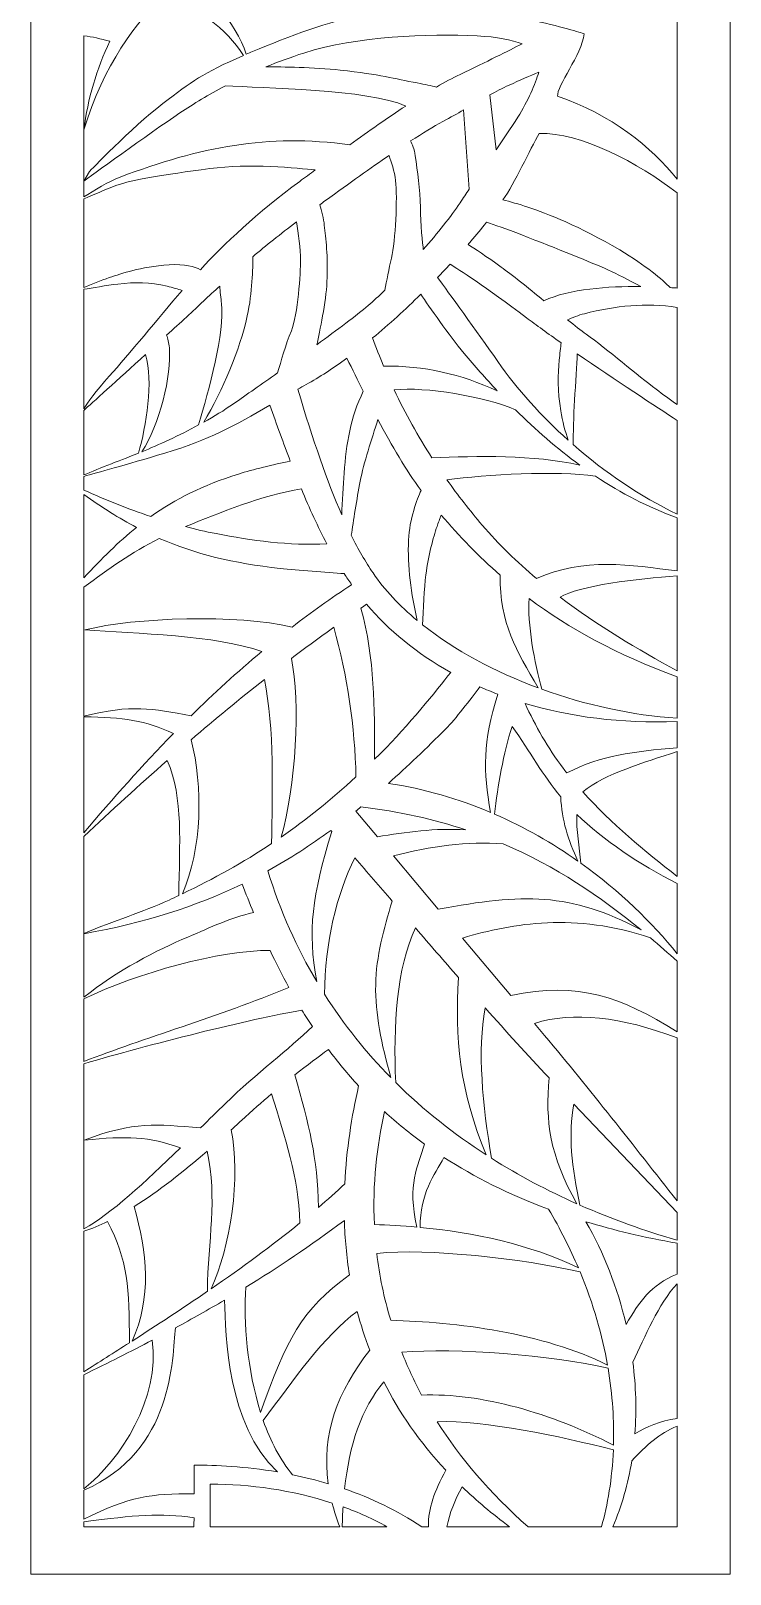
# Model space of a CAD drawing. Header units: centimetres. Extents: x -9.1 to 4.1, y -12.3 to 13.
# Drawn here: x -1.39 to 4.08, y -12.32 to -0.27 of the extents above; entities that cross this region are included whole.
import ezdxf

# ---------------------------------------------------------------- set-up
doc = ezdxf.new("R2010")
doc.units = ezdxf.units.CM
doc.header["$MEASUREMENT"] = 0
doc.layers.add('layer 1', color=7, linetype='Continuous')

msp = doc.modelspace()

# ---------------------------------------------------------------- linework, layer by layer
at = {"layer": 'layer 1', "color": 242, "lineweight": 9}
for points, knots in [([(-1.3855, 13.02312), (-1.3855, 13.02312), (4.07697, 13.02312), (4.07697, 13.02312), (4.07697, 13.02312), (4.07697, 13.02312), (4.07697, -12.3164), (4.07697, -12.3164), (4.07697, -12.3164), (4.07697, -12.3164), (-1.3855, -12.3164), (-1.3855, -12.3164), (-1.3855, -12.3164), (-1.3855, -12.3164), (-1.3855, 13.02312), (-1.3855, 13.02312)], [0, 0, 0, 0, 0.2, 0.2, 0.2, 0.2, 0.4, 0.4, 0.4, 0.4, 0.6, 0.6, 0.6, 0.6, 1, 1, 1, 1]), ([(1.26319, -0.12891), (0.99292, -0.0387), (0.74279, 0.10792), (0.5371, 0.32041), (0.5371, 0.32041), (0.42967, 0.34454), (0.30089, 0.36266), (0.16137, 0.37511), (0.16137, 0.37511), (0.06459, 0.31965), (-0.04439, 0.25272), (-0.15702, 0.16729), (-0.15702, 0.16729), (-0.02449, 0.05361), (0.21444, -0.19643), (0.29753, -0.44805), (0.29753, -0.44805), (0.3289, -0.43464), (0.36243, -0.42061), (0.3985, -0.40568), (0.3985, -0.40568), (0.69659, -0.28233), (0.99242, -0.17618), (1.26319, -0.12891)], [0, 0, 0, 0, 0.14285714, 0.14285714, 0.14285714, 0.14285714, 0.28571429, 0.28571429, 0.28571429, 0.28571429, 0.42857143, 0.42857143, 0.42857143, 0.42857143, 0.57142857, 0.57142857, 0.57142857, 0.57142857, 0.71428571, 0.71428571, 0.71428571, 0.71428571, 1, 1, 1, 1]), ([(3.66283, -0.07203), (3.66283, -0.07203), (3.66283, -1.42346), (3.66283, -1.42346), (3.66283, -1.42346), (3.46583, -1.17271), (3.146, -0.91597), (2.72932, -0.77635), (2.72932, -0.77635), (2.71969, -0.6935), (2.91772, -0.45466), (2.9364, -0.28776), (2.9364, -0.28776), (2.9364, -0.28776), (2.78604, -0.23764), (2.55215, -0.18752), (2.55215, -0.18752), (2.54609, -0.18622), (2.5399, -0.18492), (2.53366, -0.18366), (2.53366, -0.18366), (2.66488, -0.15561), (2.79244, -0.11793), (2.91364, -0.07145), (2.91364, -0.07145), (2.9835, 0.02204), (3.04317, 0.12171), (3.0934, 0.22603), (3.0934, 0.22603), (3.29132, 0.13494), (3.49629, 0.05504), (3.66283, -0.07203)], [0, 0, 0, 0, 0.11111111, 0.11111111, 0.11111111, 0.11111111, 0.22222222, 0.22222222, 0.22222222, 0.22222222, 0.33333333, 0.33333333, 0.33333333, 0.33333333, 0.44444444, 0.44444444, 0.44444444, 0.44444444, 0.55555556, 0.55555556, 0.55555556, 0.55555556, 0.66666667, 0.66666667, 0.66666667, 0.66666667, 0.77777778, 0.77777778, 0.77777778, 0.77777778, 1, 1, 1, 1]), ([(-0.97137, -1.43778), (-0.97137, -1.43778), (-0.97137, -0.30369), (-0.97137, -0.30369), (-0.97137, -0.30369), (-0.90616, -0.31035), (-0.84011, -0.32864), (-0.7673, -0.34542), (-0.7673, -0.34542), (-0.87116, -0.56185), (-0.94275, -0.79537), (-0.97039, -1.03668), (-0.97039, -1.03668), (-0.8154, -0.5308), (-0.57079, -0.19983), (-0.32366, 0.02801), (-0.32366, 0.02801), (-0.09698, -0.08662), (0.14208, -0.24115), (0.27626, -0.45719), (0.27626, -0.45719), (-0.04623, -0.59624), (-0.12876, -0.66144), (-0.35338, -0.83322), (-0.35338, -0.83322), (-0.60401, -1.02489), (-0.92835, -1.36397), (-0.92835, -1.36397), (-0.92835, -1.36397), (-0.92835, -1.36397), (-0.97137, -1.43778), (-0.97137, -1.43778)], [0, 0, 0, 0, 0.11111111, 0.11111111, 0.11111111, 0.11111111, 0.22222222, 0.22222222, 0.22222222, 0.22222222, 0.33333333, 0.33333333, 0.33333333, 0.33333333, 0.44444444, 0.44444444, 0.44444444, 0.44444444, 0.55555556, 0.55555556, 0.55555556, 0.55555556, 0.66666667, 0.66666667, 0.66666667, 0.66666667, 0.77777778, 0.77777778, 0.77777778, 0.77777778, 1, 1, 1, 1]), ([(1.78198, -0.70363), (1.8466, -0.66635), (1.90864, -0.63317), (1.96742, -0.60518), (1.96742, -0.60518), (2.17377, -0.50693), (2.34547, -0.42026), (2.45186, -0.36551), (2.45186, -0.36551), (2.37072, -0.3371), (2.25633, -0.3112), (2.10107, -0.30446), (2.10107, -0.30446), (1.71682, -0.28776), (1.16548, -0.30446), (0.74782, -0.43812), (0.74782, -0.43812), (0.64145, -0.47216), (0.54267, -0.50839), (0.45037, -0.5462), (0.45037, -0.5462), (0.58341, -0.54604), (0.81948, -0.54941), (1.03183, -0.57177), (1.03183, -0.57177), (1.34926, -0.60518), (1.4495, -0.63859), (1.63327, -0.67201), (1.63327, -0.67201), (1.69334, -0.68292), (1.74274, -0.69388), (1.78198, -0.70363)], [0, 0, 0, 0, 0.11111111, 0.11111111, 0.11111111, 0.11111111, 0.22222222, 0.22222222, 0.22222222, 0.22222222, 0.33333333, 0.33333333, 0.33333333, 0.33333333, 0.44444444, 0.44444444, 0.44444444, 0.44444444, 0.55555556, 0.55555556, 0.55555556, 0.55555556, 0.66666667, 0.66666667, 0.66666667, 0.66666667, 0.77777778, 0.77777778, 0.77777778, 0.77777778, 1, 1, 1, 1]), ([(2.24992, -1.19308), (2.30555, -1.11147), (2.36077, -1.02909), (2.41849, -0.93931), (2.41849, -0.93931), (2.50001, -0.8125), (2.55212, -0.68082), (2.58268, -0.5868), (2.58268, -0.5868), (2.51438, -0.61623), (2.43144, -0.65246), (2.35167, -0.68871), (2.35167, -0.68871), (2.29605, -0.71399), (2.2466, -0.73929), (2.19861, -0.76551), (2.19861, -0.76551), (2.19861, -0.76551), (2.24992, -1.19308), (2.24992, -1.19308)], [0, 0, 0, 0, 0.16666667, 0.16666667, 0.16666667, 0.16666667, 0.33333333, 0.33333333, 0.33333333, 0.33333333, 0.5, 0.5, 0.5, 0.5, 0.66666667, 0.66666667, 0.66666667, 0.66666667, 1, 1, 1, 1]), ([(-0.97137, -1.56208), (-0.97137, -1.56208), (-0.97137, -1.43934), (-0.97137, -1.43934), (-0.97137, -1.43934), (-0.94048, -1.4167), (-0.46359, -1.06751), (-0.22118, -0.9059), (-0.22118, -0.9059), (-0.11376, -0.83429), (0.00293, -0.76272), (0.13402, -0.69372), (0.13402, -0.69372), (0.41703, -0.71361), (1.2524, -0.71898), (1.54254, -0.85188), (1.54254, -0.85188), (1.40235, -0.94363), (1.25512, -1.04718), (1.10663, -1.1543), (1.10663, -1.1543), (0.45965, -1.06774), (-0.05488, -1.16935), (-0.68896, -1.40711), (-0.68896, -1.40711), (-0.77526, -1.43947), (-0.89637, -1.51359), (-0.97137, -1.56208)], [0, 0, 0, 0, 0.125, 0.125, 0.125, 0.125, 0.25, 0.25, 0.25, 0.25, 0.375, 0.375, 0.375, 0.375, 0.5, 0.5, 0.5, 0.5, 0.625, 0.625, 0.625, 0.625, 0.75, 0.75, 0.75, 0.75, 1, 1, 1, 1]), ([(1.68018, -1.97366), (1.79184, -1.84596), (1.89522, -1.71588), (1.96742, -1.60759), (1.96742, -1.60759), (1.99172, -1.5711), (2.0154, -1.53602), (2.03846, -1.502), (2.03846, -1.502), (2.03846, -1.502), (1.99466, -0.88261), (1.99466, -0.88261), (1.99466, -0.88261), (1.94635, -0.91057), (1.89388, -0.94035), (1.83376, -0.97273), (1.83376, -0.97273), (1.75846, -1.01327), (1.67516, -1.06382), (1.58102, -1.12514), (1.58102, -1.12514), (1.59525, -1.15062), (1.60972, -1.18787), (1.61669, -1.24016), (1.61669, -1.24016), (1.63286, -1.36141), (1.65711, -1.49882), (1.65711, -1.64432), (1.65711, -1.64432), (1.65711, -1.77009), (1.67526, -1.93208), (1.68018, -1.97366)], [0, 0, 0, 0, 0.11111111, 0.11111111, 0.11111111, 0.11111111, 0.22222222, 0.22222222, 0.22222222, 0.22222222, 0.33333333, 0.33333333, 0.33333333, 0.33333333, 0.44444444, 0.44444444, 0.44444444, 0.44444444, 0.55555556, 0.55555556, 0.55555556, 0.55555556, 0.66666667, 0.66666667, 0.66666667, 0.66666667, 0.77777778, 0.77777778, 0.77777778, 0.77777778, 1, 1, 1, 1]), ([(3.66283, -1.53121), (3.66283, -1.53121), (3.66283, -2.27324), (3.66283, -2.27324), (3.66283, -2.27324), (3.66283, -2.27324), (3.65628, -2.27285), (3.65628, -2.27285), (3.65628, -2.27285), (3.64127, -2.27191), (3.62572, -2.27097), (3.60975, -2.27008), (3.60975, -2.27008), (3.54793, -2.20929), (3.42191, -2.09909), (3.21463, -1.97601), (3.21463, -1.97601), (2.90043, -1.78945), (2.64513, -1.69126), (2.49784, -1.64217), (2.49784, -1.64217), (2.42528, -1.61798), (2.35514, -1.59856), (2.3026, -1.58508), (2.3026, -1.58508), (2.39084, -1.45926), (2.5143, -1.18854), (2.58535, -1.06671), (2.58535, -1.06671), (2.90407, -1.05339), (3.36425, -1.29909), (3.66283, -1.53121)], [0, 0, 0, 0, 0.11111111, 0.11111111, 0.11111111, 0.11111111, 0.22222222, 0.22222222, 0.22222222, 0.22222222, 0.33333333, 0.33333333, 0.33333333, 0.33333333, 0.44444444, 0.44444444, 0.44444444, 0.44444444, 0.55555556, 0.55555556, 0.55555556, 0.55555556, 0.66666667, 0.66666667, 0.66666667, 0.66666667, 0.77777778, 0.77777778, 0.77777778, 0.77777778, 1, 1, 1, 1]), ([(-0.97137, -2.27012), (-0.97137, -2.27012), (-0.97137, -1.57706), (-0.97137, -1.57706), (-0.97137, -1.57706), (-0.90566, -1.54817), (-0.80455, -1.50475), (-0.72237, -1.47394), (-0.72237, -1.47394), (-0.58872, -1.42382), (-0.35483, -1.39041), (0.01273, -1.34027), (0.01273, -1.34027), (0.3138, -1.29923), (0.70454, -1.33659), (0.83604, -1.35148), (0.83604, -1.35148), (0.7953, -1.38132), (0.75469, -1.41108), (0.71441, -1.44053), (0.71441, -1.44053), (0.37858, -1.68594), (0.1227, -1.93132), (-0.06107, -2.1304), (-0.06107, -2.1304), (-0.10643, -2.10634), (-0.18292, -2.08339), (-0.30471, -2.09208), (-0.30471, -2.09208), (-0.5386, -2.10879), (-0.67225, -2.15891), (-0.77249, -2.19232), (-0.77249, -2.19232), (-0.8356, -2.21335), (-0.91856, -2.24761), (-0.97137, -2.27012)], [0, 0, 0, 0, 0.1, 0.1, 0.1, 0.1, 0.2, 0.2, 0.2, 0.2, 0.3, 0.3, 0.3, 0.3, 0.4, 0.4, 0.4, 0.4, 0.5, 0.5, 0.5, 0.5, 0.6, 0.6, 0.6, 0.6, 0.7, 0.7, 0.7, 0.7, 0.8, 0.8, 0.8, 0.8, 1, 1, 1, 1]), ([(0.84781, -2.71618), (1.01011, -2.59812), (1.15575, -2.48843), (1.24902, -2.40951), (1.24902, -2.40951), (1.28939, -2.37535), (1.33383, -2.33482), (1.38047, -2.28988), (1.38047, -2.28988), (1.39291, -2.2209), (1.41184, -2.12094), (1.43079, -2.04039), (1.43079, -2.04039), (1.46312, -1.90297), (1.47929, -1.57157), (1.46312, -1.43416), (1.46312, -1.43416), (1.45441, -1.36017), (1.43168, -1.28852), (1.41254, -1.23816), (1.41254, -1.23816), (1.27055, -1.33566), (1.10683, -1.45268), (0.91489, -1.59088), (0.91489, -1.59088), (0.90006, -1.60155), (0.88551, -1.61206), (0.87114, -1.62249), (0.87114, -1.62249), (0.88559, -1.66932), (0.90168, -1.73033), (0.90696, -1.78315), (0.90696, -1.78315), (0.91726, -1.88617), (0.93787, -2.02012), (0.92757, -2.22617), (0.92757, -2.22617), (0.91982, -2.38088), (0.87146, -2.61104), (0.84781, -2.71618)], [0, 0, 0, 0, 0.09090909, 0.09090909, 0.09090909, 0.09090909, 0.18181818, 0.18181818, 0.18181818, 0.18181818, 0.27272727, 0.27272727, 0.27272727, 0.27272727, 0.36363636, 0.36363636, 0.36363636, 0.36363636, 0.45454545, 0.45454545, 0.45454545, 0.45454545, 0.54545455, 0.54545455, 0.54545455, 0.54545455, 0.63636364, 0.63636364, 0.63636364, 0.63636364, 0.72727273, 0.72727273, 0.72727273, 0.72727273, 0.81818182, 0.81818182, 0.81818182, 0.81818182, 1, 1, 1, 1]), ([(-0.035, -3.32112), (0.04581, -3.27628), (0.12461, -3.22833), (0.1965, -3.17802), (0.1965, -3.17802), (0.29959, -3.10586), (0.41861, -3.02253), (0.54025, -2.93646), (0.54025, -2.93646), (0.56918, -2.84776), (0.60553, -2.71265), (0.64939, -2.60739), (0.64939, -2.60739), (0.7009, -2.48375), (0.72151, -2.15405), (0.72151, -2.05102), (0.72151, -2.05102), (0.72151, -1.97894), (0.70138, -1.83626), (0.68925, -1.75703), (0.68925, -1.75703), (0.56219, -1.85304), (0.45241, -1.94077), (0.34835, -2.02876), (0.34835, -2.02876), (0.34877, -2.11538), (0.34462, -2.30868), (0.30515, -2.49024), (0.30515, -2.49024), (0.24656, -2.75973), (0.11281, -3.07011), (-0.035, -3.32112)], [0, 0, 0, 0, 0.11111111, 0.11111111, 0.11111111, 0.11111111, 0.22222222, 0.22222222, 0.22222222, 0.22222222, 0.33333333, 0.33333333, 0.33333333, 0.33333333, 0.44444444, 0.44444444, 0.44444444, 0.44444444, 0.55555556, 0.55555556, 0.55555556, 0.55555556, 0.66666667, 0.66666667, 0.66666667, 0.66666667, 0.77777778, 0.77777778, 0.77777778, 0.77777778, 1, 1, 1, 1]), ([(2.62142, -2.37243), (2.82484, -2.2792), (3.12224, -2.25931), (3.37935, -2.26208), (3.37935, -2.26208), (3.28738, -2.21335), (3.18562, -2.16051), (3.12627, -2.13313), (3.12627, -2.13313), (2.99861, -2.07421), (2.72368, -1.96619), (2.44874, -1.85819), (2.44874, -1.85819), (2.32494, -1.80954), (2.23503, -1.77882), (2.17354, -1.75973), (2.17354, -1.75973), (2.13374, -1.8107), (2.09281, -1.86047), (2.05095, -1.90831), (2.05095, -1.90831), (2.04392, -1.91633), (2.03685, -1.92436), (2.02973, -1.93244), (2.02973, -1.93244), (2.07781, -1.96384), (2.17445, -2.0281), (2.28815, -2.10931), (2.28815, -2.10931), (2.36996, -2.16775), (2.4958, -2.27019), (2.62142, -2.37243)], [0, 0, 0, 0, 0.11111111, 0.11111111, 0.11111111, 0.11111111, 0.22222222, 0.22222222, 0.22222222, 0.22222222, 0.33333333, 0.33333333, 0.33333333, 0.33333333, 0.44444444, 0.44444444, 0.44444444, 0.44444444, 0.55555556, 0.55555556, 0.55555556, 0.55555556, 0.66666667, 0.66666667, 0.66666667, 0.66666667, 0.77777778, 0.77777778, 0.77777778, 0.77777778, 1, 1, 1, 1]), ([(2.81127, -3.46145), (2.79009, -3.39662), (2.76571, -3.31165), (2.75357, -3.23277), (2.75357, -3.23277), (2.72956, -3.07662), (2.72956, -2.94451), (2.74156, -2.83641), (2.74156, -2.83641), (2.74721, -2.7856), (2.75284, -2.73739), (2.75724, -2.70062), (2.75724, -2.70062), (2.65468, -2.62904), (2.56086, -2.56178), (2.48605, -2.50509), (2.48605, -2.50509), (2.16829, -2.26437), (1.95414, -2.12717), (1.88957, -2.08695), (1.88957, -2.08695), (1.85756, -2.12128), (1.82482, -2.15577), (1.79141, -2.19029), (1.79141, -2.19029), (1.87875, -2.31032), (2.0936, -2.60663), (2.2618, -2.84693), (2.2618, -2.84693), (2.41417, -3.06462), (2.6018, -3.27348), (2.81127, -3.46145)], [0, 0, 0, 0, 0.11111111, 0.11111111, 0.11111111, 0.11111111, 0.22222222, 0.22222222, 0.22222222, 0.22222222, 0.33333333, 0.33333333, 0.33333333, 0.33333333, 0.44444444, 0.44444444, 0.44444444, 0.44444444, 0.55555556, 0.55555556, 0.55555556, 0.55555556, 0.66666667, 0.66666667, 0.66666667, 0.66666667, 0.77777778, 0.77777778, 0.77777778, 0.77777778, 1, 1, 1, 1]), ([(-0.97137, -3.21536), (-0.97137, -3.21536), (-0.97137, -2.28341), (-0.97137, -2.28341), (-0.97137, -2.28341), (-0.90716, -2.27229), (-0.79518, -2.25363), (-0.70567, -2.24244), (-0.70567, -2.24244), (-0.57201, -2.22573), (-0.45507, -2.22573), (-0.32142, -2.25915), (-0.32142, -2.25915), (-0.27602, -2.27048), (-0.23638, -2.28184), (-0.20387, -2.29186), (-0.20387, -2.29186), (-0.20405, -2.29209), (-0.20427, -2.29233), (-0.20447, -2.29256), (-0.20447, -2.29256), (-0.38824, -2.50975), (-0.62213, -2.79376), (-0.77249, -2.96082), (-0.77249, -2.96082), (-0.87799, -3.07805), (-0.94234, -3.17057), (-0.97137, -3.21536)], [0, 0, 0, 0, 0.125, 0.125, 0.125, 0.125, 0.25, 0.25, 0.25, 0.25, 0.375, 0.375, 0.375, 0.375, 0.5, 0.5, 0.5, 0.5, 0.625, 0.625, 0.625, 0.625, 0.75, 0.75, 0.75, 0.75, 1, 1, 1, 1]), ([(-0.51744, -3.55158), (-0.38868, -3.49778), (-0.22964, -3.4263), (-0.07477, -3.34289), (-0.07477, -3.34289), (0.00177, -3.07422), (0.13188, -2.6181), (0.10398, -2.39495), (0.10398, -2.39495), (0.0987, -2.35273), (0.09342, -2.29999), (0.08946, -2.25772), (0.08946, -2.25772), (0.04807, -2.29579), (0.00602, -2.33509), (-0.0374, -2.37609), (-0.0374, -2.37609), (-0.11548, -2.44984), (-0.21721, -2.54385), (-0.32503, -2.64264), (-0.32503, -2.64264), (-0.31552, -2.66784), (-0.30719, -2.69987), (-0.30364, -2.73904), (-0.30364, -2.73904), (-0.2837, -2.95834), (-0.38159, -3.3417), (-0.51744, -3.55158)], [0, 0, 0, 0, 0.125, 0.125, 0.125, 0.125, 0.25, 0.25, 0.25, 0.25, 0.375, 0.375, 0.375, 0.375, 0.5, 0.5, 0.5, 0.5, 0.625, 0.625, 0.625, 0.625, 0.75, 0.75, 0.75, 0.75, 1, 1, 1, 1]), ([(2.25738, -3.07643), (2.16772, -2.98067), (2.08162, -2.88249), (1.99908, -2.78343), (1.99908, -2.78343), (1.88076, -2.64147), (1.72624, -2.41892), (1.66029, -2.32238), (1.66029, -2.32238), (1.5399, -2.44057), (1.41319, -2.55648), (1.28405, -2.66343), (1.28405, -2.66343), (1.31131, -2.73815), (1.33995, -2.81111), (1.36996, -2.88257), (1.36996, -2.88257), (1.68448, -2.87888), (1.97839, -2.94619), (2.25738, -3.07643)], [0, 0, 0, 0, 0.16666667, 0.16666667, 0.16666667, 0.16666667, 0.33333333, 0.33333333, 0.33333333, 0.33333333, 0.5, 0.5, 0.5, 0.5, 0.66666667, 0.66666667, 0.66666667, 0.66666667, 1, 1, 1, 1]), ([(3.66283, -2.42583), (3.66283, -2.42583), (3.66283, -3.18322), (3.66283, -3.18322), (3.66283, -3.18322), (3.60974, -3.14544), (3.55101, -3.10303), (3.49877, -3.06385), (3.49877, -3.06385), (3.3591, -2.95907), (3.11464, -2.74955), (2.95167, -2.63314), (2.95167, -2.63314), (2.91199, -2.60479), (2.86191, -2.56605), (2.80657, -2.52205), (2.80657, -2.52205), (2.84145, -2.50648), (2.89363, -2.48503), (2.93907, -2.47368), (2.93907, -2.47368), (3.17998, -2.41346), (3.4205, -2.38399), (3.66283, -2.42583)], [0, 0, 0, 0, 0.14285714, 0.14285714, 0.14285714, 0.14285714, 0.28571429, 0.28571429, 0.28571429, 0.28571429, 0.42857143, 0.42857143, 0.42857143, 0.42857143, 0.57142857, 0.57142857, 0.57142857, 0.57142857, 0.71428571, 0.71428571, 0.71428571, 0.71428571, 1, 1, 1, 1]), ([(-0.97137, -3.73303), (-0.97137, -3.73303), (-0.97137, -3.22838), (-0.97137, -3.22838), (-0.97137, -3.22838), (-0.91029, -3.1735), (-0.70498, -2.98883), (-0.48931, -2.79258), (-0.48931, -2.79258), (-0.42594, -3.00375), (-0.48511, -3.35276), (-0.54454, -3.56282), (-0.54454, -3.56282), (-0.63878, -3.6017), (-0.71425, -3.63024), (-0.75579, -3.64581), (-0.75579, -3.64581), (-0.83275, -3.67467), (-0.91523, -3.70904), (-0.97137, -3.73303)], [0, 0, 0, 0, 0.16666667, 0.16666667, 0.16666667, 0.16666667, 0.33333333, 0.33333333, 0.33333333, 0.33333333, 0.5, 0.5, 0.5, 0.5, 0.66666667, 0.66666667, 0.66666667, 0.66666667, 1, 1, 1, 1]), ([(1.21152, -3.07894), (1.16958, -2.99596), (1.12673, -2.91005), (1.08235, -2.82126), (1.08235, -2.82126), (0.97602, -2.89941), (0.86935, -2.96942), (0.76453, -3.02765), (0.76453, -3.02765), (0.74244, -3.03992), (0.72099, -3.05193), (0.70004, -3.06373), (0.70004, -3.06373), (0.8194, -3.46488), (0.92926, -3.78471), (1.04297, -4.0437), (1.04297, -4.0437), (1.04672, -3.94488), (1.054, -3.81403), (1.06131, -3.71891), (1.06131, -3.71891), (1.07912, -3.48731), (1.11113, -3.2835), (1.21152, -3.07894)], [0, 0, 0, 0, 0.14285714, 0.14285714, 0.14285714, 0.14285714, 0.28571429, 0.28571429, 0.28571429, 0.28571429, 0.42857143, 0.42857143, 0.42857143, 0.42857143, 0.57142857, 0.57142857, 0.57142857, 0.57142857, 0.71428571, 0.71428571, 0.71428571, 0.71428571, 1, 1, 1, 1]), ([(3.66283, -3.30681), (3.66283, -3.30681), (3.66283, -4.03982), (3.66283, -4.03982), (3.66283, -4.03982), (3.37738, -3.90144), (3.09928, -3.71361), (2.85016, -3.49592), (2.85016, -3.49592), (2.85111, -3.41305), (2.85389, -3.27332), (2.86168, -3.14868), (2.86168, -3.14868), (2.86994, -3.01669), (2.87815, -2.86765), (2.88251, -2.78729), (2.88251, -2.78729), (3.17699, -2.98936), (3.50643, -3.20508), (3.66283, -3.30681)], [0, 0, 0, 0, 0.16666667, 0.16666667, 0.16666667, 0.16666667, 0.33333333, 0.33333333, 0.33333333, 0.33333333, 0.5, 0.5, 0.5, 0.5, 0.66666667, 0.66666667, 0.66666667, 0.66666667, 1, 1, 1, 1]), ([(2.90177, -3.65582), (2.72381, -3.52573), (2.55676, -3.37917), (2.40002, -3.22347), (2.40002, -3.22347), (2.1531, -3.11937), (1.69814, -3.04231), (1.45274, -3.06852), (1.45274, -3.06852), (1.54049, -3.2546), (1.63864, -3.43045), (1.74785, -3.59921), (1.74785, -3.59921), (2.09754, -3.58434), (2.54373, -3.57453), (2.90177, -3.65582)], [0, 0, 0, 0, 0.2, 0.2, 0.2, 0.2, 0.4, 0.4, 0.4, 0.4, 0.6, 0.6, 0.6, 0.6, 1, 1, 1, 1]), ([(-0.97137, -3.85163), (-0.97137, -3.85163), (-0.97137, -3.7441), (-0.97137, -3.7441), (-0.97137, -3.7441), (-0.86843, -3.71578), (-0.65175, -3.65521), (-0.33812, -3.56228), (-0.33812, -3.56228), (0.00714, -3.45998), (0.20562, -3.34788), (0.48199, -3.18853), (0.48199, -3.18853), (0.5356, -3.3415), (0.58804, -3.48678), (0.64094, -3.62462), (0.64094, -3.62462), (0.50989, -3.65278), (0.34651, -3.69059), (0.23571, -3.72566), (0.23571, -3.72566), (-0.04263, -3.81376), (-0.25735, -3.92177), (-0.44783, -4.05711), (-0.44783, -4.05711), (-0.62518, -3.99853), (-0.79807, -3.92929), (-0.97137, -3.85163)], [0, 0, 0, 0, 0.125, 0.125, 0.125, 0.125, 0.25, 0.25, 0.25, 0.25, 0.375, 0.375, 0.375, 0.375, 0.5, 0.5, 0.5, 0.5, 0.625, 0.625, 0.625, 0.625, 0.75, 0.75, 0.75, 0.75, 1, 1, 1, 1]), ([(1.66296, -3.85352), (1.54346, -3.69383), (1.43547, -3.50846), (1.32562, -3.30053), (1.32562, -3.30053), (1.27801, -3.45384), (1.21428, -3.6385), (1.18699, -3.78175), (1.18699, -3.78175), (1.16028, -3.92197), (1.1336, -4.09619), (1.11773, -4.2041), (1.11773, -4.2041), (1.1723, -4.31397), (1.22836, -4.41141), (1.28735, -4.49847), (1.28735, -4.49847), (1.37667, -4.63031), (1.49436, -4.75482), (1.63315, -4.86981), (1.63315, -4.86981), (1.58293, -4.66609), (1.55594, -4.44298), (1.56468, -4.24174), (1.56468, -4.24174), (1.57184, -4.07671), (1.63222, -3.92232), (1.66296, -3.85352)], [0, 0, 0, 0, 0.125, 0.125, 0.125, 0.125, 0.25, 0.25, 0.25, 0.25, 0.375, 0.375, 0.375, 0.375, 0.5, 0.5, 0.5, 0.5, 0.625, 0.625, 0.625, 0.625, 0.75, 0.75, 0.75, 0.75, 1, 1, 1, 1]), ([(3.66283, -4.06726), (3.66283, -4.06726), (3.66283, -4.48289), (3.66283, -4.48289), (3.66283, -4.48289), (3.29975, -4.43552), (2.93392, -4.37469), (2.5649, -4.5414), (2.5649, -4.5414), (2.41161, -4.41276), (2.26831, -4.27437), (2.14095, -4.12492), (2.14095, -4.12492), (2.04256, -4.0095), (1.95062, -3.892), (1.86472, -3.77129), (1.86472, -3.77129), (2.17179, -3.72998), (2.71939, -3.69707), (3.02607, -3.74274), (3.02607, -3.74274), (3.22504, -3.87556), (3.43706, -3.98687), (3.66283, -4.06726)], [0, 0, 0, 0, 0.14285714, 0.14285714, 0.14285714, 0.14285714, 0.28571429, 0.28571429, 0.28571429, 0.28571429, 0.42857143, 0.42857143, 0.42857143, 0.42857143, 0.57142857, 0.57142857, 0.57142857, 0.57142857, 0.71428571, 0.71428571, 0.71428571, 0.71428571, 1, 1, 1, 1]), ([(-0.17788, -4.13672), (-0.09947, -4.15704), (-0.01981, -4.17522), (0.06154, -4.19106), (0.06154, -4.19106), (0.34149, -4.24551), (0.62584, -4.28601), (0.92735, -4.27077), (0.92735, -4.27077), (0.8569, -4.13796), (0.79124, -3.99506), (0.72755, -3.84184), (0.72755, -3.84184), (0.42361, -3.89005), (0.08605, -4.02875), (-0.17788, -4.13672)], [0, 0, 0, 0, 0.2, 0.2, 0.2, 0.2, 0.4, 0.4, 0.4, 0.4, 0.6, 0.6, 0.6, 0.6, 1, 1, 1, 1]), ([(-0.97137, -4.53687), (-0.97137, -4.53687), (-0.97137, -3.88502), (-0.97137, -3.88502), (-0.97137, -3.88502), (-0.83044, -3.98618), (-0.69572, -4.07111), (-0.56053, -4.14244), (-0.56053, -4.14244), (-0.70115, -4.2556), (-0.8321, -4.38593), (-0.97137, -4.53687)], [0, 0, 0, 0, 0.25, 0.25, 0.25, 0.25, 0.5, 0.5, 0.5, 0.5, 1, 1, 1, 1]), ([(2.27978, -4.51451), (2.11284, -4.3686), (1.96238, -4.21239), (1.81951, -4.04576), (1.81951, -4.04576), (1.80827, -4.07532), (1.79672, -4.10688), (1.78723, -4.13529), (1.78723, -4.13529), (1.75821, -4.22238), (1.7195, -4.35786), (1.70014, -4.5127), (1.70014, -4.5127), (1.68759, -4.61316), (1.67914, -4.79099), (1.67474, -4.9035), (1.67474, -4.9035), (1.92507, -5.1017), (2.2383, -5.26972), (2.57616, -5.39504), (2.57616, -5.39504), (2.40713, -5.09972), (2.27855, -4.9016), (2.27978, -4.51451)], [0, 0, 0, 0, 0.14285714, 0.14285714, 0.14285714, 0.14285714, 0.28571429, 0.28571429, 0.28571429, 0.28571429, 0.42857143, 0.42857143, 0.42857143, 0.42857143, 0.57142857, 0.57142857, 0.57142857, 0.57142857, 0.71428571, 0.71428571, 0.71428571, 0.71428571, 1, 1, 1, 1]), ([(-0.97137, -5.61556), (-0.97137, -5.61556), (-0.97137, -4.60976), (-0.97137, -4.60976), (-0.97137, -4.60976), (-0.77808, -4.46581), (-0.60014, -4.33769), (-0.38229, -4.22845), (-0.38229, -4.22845), (-0.10141, -4.3514), (0.19386, -4.42196), (0.56152, -4.46281), (0.56152, -4.46281), (0.70167, -4.47838), (0.92049, -4.4939), (1.06266, -4.50327), (1.06266, -4.50327), (1.08151, -4.53269), (1.10079, -4.56149), (1.12046, -4.58974), (1.12046, -4.58974), (0.95889, -4.69559), (0.80402, -4.8063), (0.65467, -4.92153), (0.65467, -4.92153), (0.23088, -4.81934), (-0.57489, -4.84393), (-0.96347, -4.94328), (-0.96347, -4.94328), (-0.56574, -4.97287), (0.06281, -4.9834), (0.41764, -5.11189), (0.41764, -5.11189), (0.22608, -5.2718), (0.04325, -5.43937), (-0.13367, -5.61376), (-0.13367, -5.61376), (-0.43698, -5.55631), (-0.60144, -5.52393), (-0.97137, -5.61556)], [0, 0, 0, 0, 0.09090909, 0.09090909, 0.09090909, 0.09090909, 0.18181818, 0.18181818, 0.18181818, 0.18181818, 0.27272727, 0.27272727, 0.27272727, 0.27272727, 0.36363636, 0.36363636, 0.36363636, 0.36363636, 0.45454545, 0.45454545, 0.45454545, 0.45454545, 0.54545455, 0.54545455, 0.54545455, 0.54545455, 0.63636364, 0.63636364, 0.63636364, 0.63636364, 0.72727273, 0.72727273, 0.72727273, 0.72727273, 0.81818182, 0.81818182, 0.81818182, 0.81818182, 1, 1, 1, 1]), ([(3.66283, -4.52045), (3.66283, -4.52045), (3.66283, -5.26202), (3.66283, -5.26202), (3.66283, -5.26202), (3.35567, -5.09651), (3.03909, -4.90729), (2.74809, -4.68722), (2.74809, -4.68722), (2.89168, -4.59831), (3.35601, -4.54267), (3.66283, -4.52045)], [0, 0, 0, 0, 0.25, 0.25, 0.25, 0.25, 0.5, 0.5, 0.5, 0.5, 1, 1, 1, 1]), ([(3.66283, -5.30822), (3.66283, -5.30822), (3.66283, -5.633), (3.66283, -5.633), (3.66283, -5.633), (3.31296, -5.60953), (2.94813, -5.52971), (2.60701, -5.40632), (2.60701, -5.40632), (2.54735, -5.20542), (2.49243, -4.88641), (2.50589, -4.69771), (2.50589, -4.69771), (2.81744, -4.93114), (3.18821, -5.1346), (3.66283, -5.30822)], [0, 0, 0, 0, 0.2, 0.2, 0.2, 0.2, 0.4, 0.4, 0.4, 0.4, 0.6, 0.6, 0.6, 0.6, 1, 1, 1, 1]), ([(1.29958, -5.95323), (1.31765, -5.93554), (1.33578, -5.91763), (1.35394, -5.89945), (1.35394, -5.89945), (1.56029, -5.6931), (1.78316, -5.41682), (1.89452, -5.27468), (1.89452, -5.27468), (1.628, -5.12667), (1.40727, -4.94443), (1.23764, -4.74315), (1.23764, -4.74315), (1.22274, -4.75326), (1.20789, -4.76341), (1.19303, -4.7736), (1.19303, -4.7736), (1.30061, -5.17056), (1.30071, -5.54995), (1.29958, -5.95323)], [0, 0, 0, 0, 0.16666667, 0.16666667, 0.16666667, 0.16666667, 0.33333333, 0.33333333, 0.33333333, 0.33333333, 0.5, 0.5, 0.5, 0.5, 0.66666667, 0.66666667, 0.66666667, 0.66666667, 1, 1, 1, 1]), ([(0.56948, -6.56111), (0.76594, -6.42517), (0.95838, -6.27137), (1.15403, -6.09137), (1.15403, -6.09137), (1.14612, -5.69854), (1.08602, -5.30101), (0.98092, -4.92215), (0.98092, -4.92215), (0.8692, -5.00202), (0.75876, -5.08357), (0.64946, -5.16663), (0.64946, -5.16663), (0.72337, -5.50597), (0.6835, -6.17228), (0.56948, -6.56111)], [0, 0, 0, 0, 0.2, 0.2, 0.2, 0.2, 0.4, 0.4, 0.4, 0.4, 0.6, 0.6, 0.6, 0.6, 1, 1, 1, 1]), ([(-0.20149, -7.00383), (0.04381, -6.88661), (0.27251, -6.75984), (0.49493, -6.61174), (0.49493, -6.61174), (0.5001, -6.21535), (0.51908, -5.71222), (0.4386, -5.32982), (0.4386, -5.32982), (0.24448, -5.48267), (0.05394, -5.64005), (-0.13366, -5.80096), (-0.13366, -5.80096), (-0.03945, -6.1638), (-0.04768, -6.65445), (-0.20149, -7.00383)], [0, 0, 0, 0, 0.2, 0.2, 0.2, 0.2, 0.4, 0.4, 0.4, 0.4, 0.6, 0.6, 0.6, 0.6, 1, 1, 1, 1]), ([(2.20504, -6.36768), (2.1491, -6.04163), (2.14198, -5.82233), (2.26297, -5.44526), (2.26297, -5.44526), (2.21502, -5.42705), (2.16816, -5.40782), (2.1224, -5.38764), (2.1224, -5.38764), (2.05149, -5.48257), (1.92866, -5.6431), (1.8568, -5.71496), (1.8568, -5.71496), (1.70377, -5.86799), (1.55527, -6.01), (1.4075, -6.14141), (1.4075, -6.14141), (1.68952, -6.18337), (1.95662, -6.26247), (2.20504, -6.36768)], [0, 0, 0, 0, 0.16666667, 0.16666667, 0.16666667, 0.16666667, 0.33333333, 0.33333333, 0.33333333, 0.33333333, 0.5, 0.5, 0.5, 0.5, 0.66666667, 0.66666667, 0.66666667, 0.66666667, 1, 1, 1, 1]), ([(3.66283, -5.6588), (3.66283, -5.6588), (3.66283, -5.86337), (3.66283, -5.86337), (3.66283, -5.86337), (3.31835, -5.8934), (3.07544, -5.91916), (2.80124, -6.06028), (2.80124, -6.06028), (2.79141, -6.04778), (2.78172, -6.03521), (2.77213, -6.02255), (2.77213, -6.02255), (2.65612, -5.86917), (2.55455, -5.68961), (2.47471, -5.51697), (2.47471, -5.51697), (2.824, -5.62156), (3.22223, -5.67513), (3.66283, -5.6588)], [0, 0, 0, 0, 0.16666667, 0.16666667, 0.16666667, 0.16666667, 0.33333333, 0.33333333, 0.33333333, 0.33333333, 0.5, 0.5, 0.5, 0.5, 0.66666667, 0.66666667, 0.66666667, 0.66666667, 1, 1, 1, 1]), ([(-0.97137, -6.52662), (-0.97137, -6.52662), (-0.97137, -5.62163), (-0.97137, -5.62163), (-0.97137, -5.62163), (-0.66065, -5.62495), (-0.49374, -5.65056), (-0.27192, -5.75259), (-0.27192, -5.75259), (-0.51261, -5.99872), (-0.74337, -6.2575), (-0.97137, -6.52662)], [0, 0, 0, 0, 0.25, 0.25, 0.25, 0.25, 0.5, 0.5, 0.5, 0.5, 1, 1, 1, 1]), ([(2.88784, -6.74815), (2.81144, -6.5852), (2.76125, -6.42831), (2.75354, -6.24652), (2.75354, -6.24652), (2.61121, -6.07442), (2.51711, -5.89832), (2.37333, -5.69634), (2.37333, -5.69634), (2.30743, -5.90693), (2.26023, -6.16094), (2.23692, -6.38141), (2.23692, -6.38141), (2.472, -6.48369), (2.69002, -6.60913), (2.88784, -6.74815)], [0, 0, 0, 0, 0.2, 0.2, 0.2, 0.2, 0.4, 0.4, 0.4, 0.4, 0.6, 0.6, 0.6, 0.6, 1, 1, 1, 1]), ([(3.66283, -5.89324), (3.66283, -5.89324), (3.66283, -6.8674), (3.66283, -6.8674), (3.66283, -6.8674), (3.41131, -6.67129), (3.14779, -6.45501), (2.92601, -6.20835), (2.92601, -6.20835), (3.10729, -6.06139), (3.39249, -5.98301), (3.66283, -5.89324)], [0, 0, 0, 0, 0.25, 0.25, 0.25, 0.25, 0.5, 0.5, 0.5, 0.5, 1, 1, 1, 1]), ([(-0.97137, -7.31256), (-0.97137, -7.31256), (-0.97137, -6.55609), (-0.97137, -6.55609), (-0.97137, -6.55609), (-0.75743, -6.35487), (-0.54054, -6.15645), (-0.31977, -5.96252), (-0.31977, -5.96252), (-0.19148, -6.25913), (-0.22652, -6.60764), (-0.22916, -7.01699), (-0.22916, -7.01699), (-0.25412, -7.0288), (-0.27934, -7.04054), (-0.30467, -7.05217), (-0.30467, -7.05217), (-0.51246, -7.14756), (-0.73273, -7.21346), (-0.97137, -7.31256)], [0, 0, 0, 0, 0.16666667, 0.16666667, 0.16666667, 0.16666667, 0.33333333, 0.33333333, 0.33333333, 0.33333333, 0.5, 0.5, 0.5, 0.5, 0.66666667, 0.66666667, 0.66666667, 0.66666667, 1, 1, 1, 1]), ([(1.3211, -6.55805), (1.54203, -6.5242), (1.77234, -6.48851), (2.01316, -6.50417), (2.01316, -6.50417), (1.765, -6.42206), (1.49353, -6.3608), (1.19198, -6.32572), (1.19198, -6.32572), (1.17884, -6.33649), (1.1657, -6.34715), (1.15254, -6.35776), (1.15254, -6.35776), (1.15254, -6.35776), (1.3211, -6.55805), (1.3211, -6.55805)], [0, 0, 0, 0, 0.2, 0.2, 0.2, 0.2, 0.4, 0.4, 0.4, 0.4, 0.6, 0.6, 0.6, 0.6, 1, 1, 1, 1]), ([(3.66283, -6.92308), (3.66283, -6.92308), (3.66283, -7.47221), (3.66283, -7.47221), (3.66283, -7.47221), (3.46864, -7.2287), (3.21428, -6.98116), (2.91148, -6.76495), (2.91148, -6.76495), (2.89954, -6.6408), (2.87449, -6.50812), (2.87929, -6.3835), (2.87929, -6.3835), (3.08306, -6.58351), (3.37001, -6.77471), (3.66283, -6.92308)], [0, 0, 0, 0, 0.2, 0.2, 0.2, 0.2, 0.4, 0.4, 0.4, 0.4, 0.6, 0.6, 0.6, 0.6, 1, 1, 1, 1]), ([(0.96429, -6.51635), (0.81241, -7.02152), (0.77432, -7.2863), (0.84758, -7.6889), (0.84758, -7.6889), (0.69347, -7.42923), (0.56384, -7.14202), (0.46512, -6.82464), (0.46512, -6.82464), (0.63544, -6.73053), (0.79801, -6.62517), (0.95716, -6.50827), (0.95716, -6.50827), (0.95953, -6.51097), (0.96191, -6.51364), (0.96429, -6.51635)], [0, 0, 0, 0, 0.2, 0.2, 0.2, 0.2, 0.4, 0.4, 0.4, 0.4, 0.6, 0.6, 0.6, 0.6, 1, 1, 1, 1]), ([(2.30312, -6.61354), (2.02204, -6.59418), (1.73924, -6.63168), (1.44751, -6.70828), (1.44751, -6.70828), (1.44751, -6.70828), (1.79746, -7.1241), (1.79746, -7.1241), (1.79746, -7.1241), (2.45828, -7.00173), (2.82323, -6.98904), (3.38116, -7.28634), (3.38116, -7.28634), (3.06153, -7.02338), (2.71516, -6.78875), (2.30312, -6.61354)], [0, 0, 0, 0, 0.2, 0.2, 0.2, 0.2, 0.4, 0.4, 0.4, 0.4, 0.6, 0.6, 0.6, 0.6, 1, 1, 1, 1]), ([(0.90864, -7.78835), (0.9123, -7.38713), (1.00142, -7.00941), (1.14535, -6.72316), (1.14535, -6.72316), (1.24293, -6.83519), (1.34009, -6.94763), (1.43721, -7.06008), (1.43721, -7.06008), (1.37044, -7.27888), (1.31214, -7.49162), (1.30804, -7.71466), (1.30804, -7.71466), (1.30391, -7.93976), (1.35239, -8.17541), (1.4259, -8.43853), (1.4259, -8.43853), (1.23561, -8.24501), (1.06139, -8.02899), (0.90864, -7.78835)], [0, 0, 0, 0, 0.16666667, 0.16666667, 0.16666667, 0.16666667, 0.33333333, 0.33333333, 0.33333333, 0.33333333, 0.5, 0.5, 0.5, 0.5, 0.66666667, 0.66666667, 0.66666667, 0.66666667, 1, 1, 1, 1]), ([(-0.97137, -7.81173), (-0.97137, -7.81173), (-0.97137, -7.3159), (-0.97137, -7.3159), (-0.97137, -7.3159), (-0.49485, -7.23046), (-0.09514, -7.10225), (0.26511, -6.92815), (0.26511, -6.92815), (0.29355, -7.00091), (0.32321, -7.07533), (0.35446, -7.15088), (0.35446, -7.15088), (0.16979, -7.19132), (0.02738, -7.26281), (-0.16036, -7.34164), (-0.16036, -7.34164), (-0.39492, -7.44015), (-0.71761, -7.60572), (-0.97137, -7.81173)], [0, 0, 0, 0, 0.16666667, 0.16666667, 0.16666667, 0.16666667, 0.33333333, 0.33333333, 0.33333333, 0.33333333, 0.5, 0.5, 0.5, 0.5, 0.66666667, 0.66666667, 0.66666667, 0.66666667, 1, 1, 1, 1]), ([(3.66283, -7.52992), (3.66283, -7.52992), (3.66283, -8.08115), (3.66283, -8.08115), (3.66283, -8.08115), (3.22312, -7.80835), (2.89459, -7.68598), (2.36404, -7.79736), (2.36404, -7.79736), (2.36404, -7.79736), (1.98662, -7.34888), (1.98662, -7.34888), (1.98662, -7.34888), (2.39008, -7.23219), (2.86118, -7.14835), (3.4549, -7.34787), (3.4549, -7.34787), (3.52524, -7.40738), (3.5944, -7.46817), (3.66283, -7.52992)], [0, 0, 0, 0, 0.16666667, 0.16666667, 0.16666667, 0.16666667, 0.33333333, 0.33333333, 0.33333333, 0.33333333, 0.5, 0.5, 0.5, 0.5, 0.66666667, 0.66666667, 0.66666667, 0.66666667, 1, 1, 1, 1]), ([(1.46436, -8.4771), (1.44497, -8.03674), (1.47095, -7.58116), (1.61877, -7.2703), (1.61877, -7.2703), (1.73075, -7.39993), (1.84288, -7.52947), (1.95567, -7.65835), (1.95567, -7.65835), (1.92382, -8.12252), (1.96442, -8.5433), (2.17153, -9.04269), (2.17153, -9.04269), (1.92091, -8.88067), (1.68257, -8.69318), (1.46436, -8.4771)], [0, 0, 0, 0, 0.2, 0.2, 0.2, 0.2, 0.4, 0.4, 0.4, 0.4, 0.6, 0.6, 0.6, 0.6, 1, 1, 1, 1]), ([(-0.97137, -8.31289), (-0.97137, -8.31289), (-0.97137, -7.82471), (-0.97137, -7.82471), (-0.97137, -7.82471), (-0.55613, -7.6199), (0.09511, -7.44483), (0.48368, -7.44578), (0.48368, -7.44578), (0.52853, -7.54172), (0.57702, -7.63859), (0.63001, -7.73555), (0.63001, -7.73555), (0.08064, -7.96082), (-0.50929, -8.13382), (-0.97137, -8.31289)], [0, 0, 0, 0, 0.2, 0.2, 0.2, 0.2, 0.4, 0.4, 0.4, 0.4, 0.6, 0.6, 0.6, 0.6, 1, 1, 1, 1]), ([(-0.97137, -9.61912), (-0.97137, -9.61912), (-0.97137, -8.33075), (-0.97137, -8.33075), (-0.97137, -8.33075), (-0.46232, -8.18161), (0.31978, -7.9821), (0.73238, -7.91311), (0.73238, -7.91311), (0.75834, -7.95576), (0.78536, -7.9983), (0.81342, -8.04072), (0.81342, -8.04072), (0.63093, -8.21969), (0.37798, -8.40341), (0.135, -8.64039), (0.135, -8.64039), (0.07013, -8.70367), (0.00527, -8.76767), (-0.05919, -8.83124), (-0.05919, -8.83124), (-0.40924, -8.80398), (-0.57388, -8.77943), (-0.96838, -8.92694), (-0.96838, -8.92694), (-0.63563, -8.89343), (-0.46403, -8.90059), (-0.21684, -8.98621), (-0.21684, -8.98621), (-0.49496, -9.25797), (-0.75836, -9.50237), (-0.97137, -9.61912)], [0, 0, 0, 0, 0.11111111, 0.11111111, 0.11111111, 0.11111111, 0.22222222, 0.22222222, 0.22222222, 0.22222222, 0.33333333, 0.33333333, 0.33333333, 0.33333333, 0.44444444, 0.44444444, 0.44444444, 0.44444444, 0.55555556, 0.55555556, 0.55555556, 0.55555556, 0.66666667, 0.66666667, 0.66666667, 0.66666667, 0.77777778, 0.77777778, 0.77777778, 0.77777778, 1, 1, 1, 1]), ([(2.66235, -8.44079), (2.49343, -8.26149), (2.32785, -8.07914), (2.16422, -7.89497), (2.16422, -7.89497), (2.10043, -8.22529), (2.14362, -8.65713), (2.21262, -9.06906), (2.21262, -9.06906), (2.42818, -9.20534), (2.65236, -9.32308), (2.88021, -9.42445), (2.88021, -9.42445), (2.66404, -9.04236), (2.63421, -8.78197), (2.66235, -8.44079)], [0, 0, 0, 0, 0.2, 0.2, 0.2, 0.2, 0.4, 0.4, 0.4, 0.4, 0.6, 0.6, 0.6, 0.6, 1, 1, 1, 1]), ([(3.66283, -8.12947), (3.66283, -8.12947), (3.66283, -9.40192), (3.66283, -9.40192), (3.66283, -9.40192), (3.3217, -8.96841), (2.98305, -8.53291), (2.62793, -8.11092), (2.62793, -8.11092), (2.62793, -8.11092), (2.54742, -8.01527), (2.54742, -8.01527), (2.54742, -8.01527), (2.85051, -7.92019), (3.22942, -7.96332), (3.66283, -8.12947)], [0, 0, 0, 0, 0.2, 0.2, 0.2, 0.2, 0.4, 0.4, 0.4, 0.4, 0.6, 0.6, 0.6, 0.6, 1, 1, 1, 1]), ([(1.17509, -8.50322), (1.08923, -8.41044), (1.01079, -8.31547), (0.93879, -8.21911), (0.93879, -8.21911), (0.86214, -8.27448), (0.77385, -8.34061), (0.6765, -8.41788), (0.6765, -8.41788), (0.78818, -8.81021), (0.8526, -9.06019), (0.86141, -9.45287), (0.86141, -9.45287), (0.93213, -9.39226), (1.00064, -9.33102), (1.06635, -9.26923), (1.06635, -9.26923), (1.07946, -9.00121), (1.12021, -8.74301), (1.17509, -8.50322)], [0, 0, 0, 0, 0.16666667, 0.16666667, 0.16666667, 0.16666667, 0.33333333, 0.33333333, 0.33333333, 0.33333333, 0.5, 0.5, 0.5, 0.5, 0.66666667, 0.66666667, 0.66666667, 0.66666667, 1, 1, 1, 1]), ([(0.0223, -10.08813), (0.26318, -9.92242), (0.49849, -9.75086), (0.71641, -9.57381), (0.71641, -9.57381), (0.70247, -9.20455), (0.60357, -8.91846), (0.49468, -8.56684), (0.49468, -8.56684), (0.41995, -8.63), (0.34157, -8.69871), (0.26047, -8.77296), (0.26047, -8.77296), (0.23352, -8.79764), (0.20631, -8.82244), (0.17879, -8.84733), (0.17879, -8.84733), (0.25746, -9.20884), (0.17307, -9.76933), (0.0223, -10.08813)], [0, 0, 0, 0, 0.16666667, 0.16666667, 0.16666667, 0.16666667, 0.33333333, 0.33333333, 0.33333333, 0.33333333, 0.5, 0.5, 0.5, 0.5, 0.66666667, 0.66666667, 0.66666667, 0.66666667, 1, 1, 1, 1]), ([(3.66283, -9.49308), (3.66283, -9.49308), (3.66283, -9.70907), (3.66283, -9.70907), (3.66283, -9.70907), (3.41001, -9.63568), (3.15479, -9.54519), (2.90379, -9.43488), (2.90379, -9.43488), (2.83925, -9.14242), (2.81035, -8.88025), (2.85699, -8.64585), (2.85699, -8.64585), (2.85699, -8.64585), (3.66283, -9.49308), (3.66283, -9.49308)], [0, 0, 0, 0, 0.2, 0.2, 0.2, 0.2, 0.4, 0.4, 0.4, 0.4, 0.6, 0.6, 0.6, 0.6, 1, 1, 1, 1]), ([(1.29788, -9.58644), (1.40359, -9.58956), (1.51542, -9.59595), (1.63077, -9.60647), (1.63077, -9.60647), (1.55071, -9.26885), (1.64027, -9.13593), (1.68841, -8.95752), (1.68841, -8.95752), (1.57634, -8.87657), (1.47312, -8.79202), (1.37774, -8.70477), (1.37774, -8.70477), (1.316, -8.97303), (1.28303, -9.27156), (1.29788, -9.58644)], [0, 0, 0, 0, 0.2, 0.2, 0.2, 0.2, 0.4, 0.4, 0.4, 0.4, 0.6, 0.6, 0.6, 0.6, 1, 1, 1, 1]), ([(-0.59539, -10.49659), (-0.39986, -10.37102), (-0.20146, -10.24139), (-0.0064, -10.10784), (-0.0064, -10.10784), (-0.00177, -9.70901), (0.07444, -9.38893), (-0.00908, -9.0138), (-0.00908, -9.0138), (-0.19342, -9.17312), (-0.38586, -9.32587), (-0.57754, -9.44576), (-0.57754, -9.44576), (-0.47836, -9.80517), (-0.43849, -10.15757), (-0.59539, -10.49659)], [0, 0, 0, 0, 0.2, 0.2, 0.2, 0.2, 0.4, 0.4, 0.4, 0.4, 0.6, 0.6, 0.6, 0.6, 1, 1, 1, 1]), ([(2.65824, -9.46628), (2.34595, -9.35068), (2.07616, -9.21405), (1.84174, -9.0624), (1.84174, -9.0624), (1.76473, -9.20059), (1.65575, -9.34183), (1.65467, -9.6087), (1.65467, -9.6087), (2.06488, -9.64799), (2.5166, -9.74017), (2.89188, -9.92525), (2.89188, -9.92525), (2.82756, -9.7746), (2.75028, -9.62123), (2.65824, -9.46628)], [0, 0, 0, 0, 0.2, 0.2, 0.2, 0.2, 0.4, 0.4, 0.4, 0.4, 0.6, 0.6, 0.6, 0.6, 1, 1, 1, 1]), ([(-0.97137, -10.73614), (-0.97137, -10.73614), (-0.97137, -9.63877), (-0.97137, -9.63877), (-0.97137, -9.63877), (-0.91006, -9.6184), (-0.84799, -9.59253), (-0.78551, -9.56207), (-0.78551, -9.56207), (-0.62842, -9.87018), (-0.6164, -10.07828), (-0.61595, -10.50978), (-0.61595, -10.50978), (-0.73607, -10.58681), (-0.85504, -10.66228), (-0.97137, -10.73614)], [0, 0, 0, 0, 0.2, 0.2, 0.2, 0.2, 0.4, 0.4, 0.4, 0.4, 0.6, 0.6, 0.6, 0.6, 1, 1, 1, 1]), ([(0.40896, -11.05359), (0.6061, -10.49224), (0.72964, -10.24898), (1.1034, -9.98017), (1.1034, -9.98017), (1.08027, -9.83722), (1.06749, -9.69486), (1.06338, -9.55429), (1.06338, -9.55429), (0.79667, -9.75217), (0.54632, -9.92119), (0.29334, -10.07675), (0.29334, -10.07675), (0.27585, -10.3461), (0.30439, -10.72183), (0.40896, -11.05359)], [0, 0, 0, 0, 0.2, 0.2, 0.2, 0.2, 0.4, 0.4, 0.4, 0.4, 0.6, 0.6, 0.6, 0.6, 1, 1, 1, 1]), ([(3.66283, -9.73233), (3.66283, -9.73233), (3.66283, -9.97371), (3.66283, -9.97371), (3.66283, -9.97371), (3.45268, -10.05884), (3.36909, -10.18917), (3.26392, -10.36721), (3.26392, -10.36721), (3.19746, -10.07999), (3.08992, -9.80521), (2.94976, -9.56413), (2.94976, -9.56413), (3.16816, -9.63029), (3.40519, -9.68689), (3.66283, -9.73233)], [0, 0, 0, 0, 0.2, 0.2, 0.2, 0.2, 0.4, 0.4, 0.4, 0.4, 0.6, 0.6, 0.6, 0.6, 1, 1, 1, 1]), ([(2.90484, -9.95601), (2.45204, -9.85132), (1.71507, -9.77013), (1.31656, -9.81137), (1.31656, -9.81137), (1.337, -9.98271), (1.37222, -10.15773), (1.42522, -10.33435), (1.42522, -10.33435), (1.93176, -10.34681), (2.61534, -10.43122), (3.11926, -10.68436), (3.11926, -10.68436), (3.07863, -10.45297), (3.00991, -10.20843), (2.90484, -9.95601)], [0, 0, 0, 0, 0.2, 0.2, 0.2, 0.2, 0.4, 0.4, 0.4, 0.4, 0.6, 0.6, 0.6, 0.6, 1, 1, 1, 1]), ([(3.66283, -10.04895), (3.66283, -10.04895), (3.66283, -11.1017), (3.66283, -11.1017), (3.66283, -11.1017), (3.53025, -11.11866), (3.42275, -11.1682), (3.33333, -11.22069), (3.33333, -11.22069), (3.34706, -11.03546), (3.34078, -10.84693), (3.31674, -10.66056), (3.31674, -10.66056), (3.41232, -10.4625), (3.51588, -10.20753), (3.66283, -10.04895)], [0, 0, 0, 0, 0.2, 0.2, 0.2, 0.2, 0.4, 0.4, 0.4, 0.4, 0.6, 0.6, 0.6, 0.6, 1, 1, 1, 1]), ([(-0.97137, -11.88723), (-0.97137, -11.88723), (-0.97137, -11.66119), (-0.97137, -11.66119), (-0.97137, -11.66119), (-0.26696, -11.35547), (-0.28205, -10.63018), (-0.25593, -10.39298), (-0.25593, -10.39298), (-0.12552, -10.32239), (0.0011, -10.25112), (0.12609, -10.17744), (0.12609, -10.17744), (0.14071, -10.4571), (0.14367, -11.14652), (0.54136, -11.51865), (0.54136, -11.51865), (0.28805, -11.47578), (0.06025, -11.46513), (-0.11061, -11.46513), (-0.11061, -11.46513), (-0.11061, -11.46513), (-0.11061, -11.54983), (-0.11061, -11.59219), (-0.11061, -11.59219), (-0.11061, -11.61193), (-0.11061, -11.64543), (-0.11061, -11.68847), (-0.11061, -11.68847), (-0.45147, -11.68898), (-0.60702, -11.70652), (-0.97137, -11.88723)], [0, 0, 0, 0, 0.11111111, 0.11111111, 0.11111111, 0.11111111, 0.22222222, 0.22222222, 0.22222222, 0.22222222, 0.33333333, 0.33333333, 0.33333333, 0.33333333, 0.44444444, 0.44444444, 0.44444444, 0.44444444, 0.55555556, 0.55555556, 0.55555556, 0.55555556, 0.66666667, 0.66666667, 0.66666667, 0.66666667, 0.77777778, 0.77777778, 0.77777778, 0.77777778, 1, 1, 1, 1]), ([(0.93763, -11.61012), (0.88236, -11.2227), (1.01129, -10.89048), (1.26152, -10.56737), (1.26152, -10.56737), (1.22267, -10.46698), (1.19023, -10.3661), (1.16362, -10.26517), (1.16362, -10.26517), (0.90356, -10.45481), (0.66706, -10.80025), (0.43003, -11.11674), (0.43003, -11.11674), (0.4864, -11.27707), (0.56166, -11.42435), (0.65937, -11.54068), (0.65937, -11.54068), (0.75007, -11.55921), (0.84324, -11.58206), (0.93763, -11.61012)], [0, 0, 0, 0, 0.16666667, 0.16666667, 0.16666667, 0.16666667, 0.33333333, 0.33333333, 0.33333333, 0.33333333, 0.5, 0.5, 0.5, 0.5, 0.66666667, 0.66666667, 0.66666667, 0.66666667, 1, 1, 1, 1]), ([(-0.97137, -11.64989), (-0.97137, -11.64989), (-0.97137, -10.75924), (-0.97137, -10.75924), (-0.97137, -10.75924), (-0.78264, -10.66661), (-0.60599, -10.57783), (-0.43703, -10.48935), (-0.43703, -10.48935), (-0.37382, -10.93913), (-0.68236, -11.42295), (-0.97137, -11.64989)], [0, 0, 0, 0, 0.25, 0.25, 0.25, 0.25, 0.5, 0.5, 0.5, 0.5, 1, 1, 1, 1]), ([(3.12322, -10.70756), (3.15905, -10.92077), (3.17108, -11.12259), (3.1658, -11.3088), (3.1658, -11.3088), (2.67974, -11.05908), (2.13543, -10.9014), (1.66709, -10.91802), (1.66709, -10.91802), (1.60733, -10.80657), (1.55576, -10.69482), (1.5117, -10.58334), (1.5117, -10.58334), (1.93218, -10.54644), (2.68291, -10.60735), (3.12322, -10.70756)], [0, 0, 0, 0, 0.2, 0.2, 0.2, 0.2, 0.4, 0.4, 0.4, 0.4, 0.6, 0.6, 0.6, 0.6, 1, 1, 1, 1]), ([(1.71954, -11.94653), (1.71954, -11.94653), (1.66839, -11.94653), (1.66839, -11.94653), (1.66839, -11.94653), (1.4731, -11.81669), (1.26774, -11.7211), (1.065, -11.65102), (1.065, -11.65102), (1.10235, -11.30977), (1.19789, -11.01766), (1.37168, -10.81557), (1.37168, -10.81557), (1.49054, -11.05186), (1.64888, -11.28342), (1.8554, -11.50477), (1.8554, -11.50477), (1.7683, -11.67209), (1.71733, -11.79666), (1.71954, -11.94653)], [0, 0, 0, 0, 0.16666667, 0.16666667, 0.16666667, 0.16666667, 0.33333333, 0.33333333, 0.33333333, 0.33333333, 0.5, 0.5, 0.5, 0.5, 0.66666667, 0.66666667, 0.66666667, 0.66666667, 1, 1, 1, 1]), ([(3.07171, -11.94653), (3.07171, -11.94653), (2.49854, -11.94653), (2.49854, -11.94653), (2.49854, -11.94653), (2.19901, -11.6826), (1.96628, -11.40639), (1.78872, -11.12624), (1.78872, -11.12624), (2.16252, -11.11384), (2.74527, -11.23976), (3.16456, -11.34484), (3.16456, -11.34484), (3.15528, -11.57224), (3.12026, -11.77544), (3.07171, -11.94653)], [0, 0, 0, 0, 0.2, 0.2, 0.2, 0.2, 0.4, 0.4, 0.4, 0.4, 0.6, 0.6, 0.6, 0.6, 1, 1, 1, 1]), ([(3.66283, -11.16075), (3.66283, -11.16075), (3.66283, -11.94653), (3.66283, -11.94653), (3.66283, -11.94653), (3.66283, -11.94653), (3.16018, -11.94653), (3.16018, -11.94653), (3.16018, -11.94653), (3.23108, -11.78359), (3.27986, -11.61031), (3.30863, -11.43185), (3.30863, -11.43185), (3.42424, -11.31074), (3.52316, -11.21778), (3.66283, -11.16075)], [0, 0, 0, 0, 0.2, 0.2, 0.2, 0.2, 0.4, 0.4, 0.4, 0.4, 0.6, 0.6, 0.6, 0.6, 1, 1, 1, 1]), ([(1.02748, -11.94653), (1.02748, -11.94653), (0.01644, -11.94653), (0.01644, -11.94653), (0.01644, -11.94653), (0.01644, -11.94653), (0.01644, -11.90982), (0.01644, -11.90982), (0.01644, -11.90982), (0.01644, -11.80393), (0.01644, -11.61336), (0.01644, -11.61336), (0.01644, -11.61336), (0.32505, -11.61336), (0.65842, -11.66025), (0.96781, -11.76096), (0.96781, -11.76096), (0.98332, -11.82139), (1.0031, -11.88318), (1.02748, -11.94653)], [0, 0, 0, 0, 0.16666667, 0.16666667, 0.16666667, 0.16666667, 0.33333333, 0.33333333, 0.33333333, 0.33333333, 0.5, 0.5, 0.5, 0.5, 0.66666667, 0.66666667, 0.66666667, 0.66666667, 1, 1, 1, 1]), ([(2.35428, -11.94653), (2.35428, -11.94653), (1.86399, -11.94653), (1.86399, -11.94653), (1.86399, -11.94653), (1.88699, -11.83653), (1.92428, -11.74336), (1.9829, -11.63424), (1.9829, -11.63424), (2.09425, -11.7413), (2.21765, -11.84561), (2.35428, -11.94653)], [0, 0, 0, 0, 0.25, 0.25, 0.25, 0.25, 0.5, 0.5, 0.5, 0.5, 1, 1, 1, 1]), ([(1.39591, -11.94653), (1.39591, -11.94653), (1.04681, -11.94653), (1.04681, -11.94653), (1.04681, -11.94653), (1.04777, -11.89361), (1.04987, -11.84149), (1.05308, -11.79029), (1.05308, -11.79029), (1.17277, -11.83382), (1.288, -11.88575), (1.39591, -11.94653)], [0, 0, 0, 0, 0.25, 0.25, 0.25, 0.25, 0.5, 0.5, 0.5, 0.5, 1, 1, 1, 1]), ([(-0.11306, -11.94653), (-0.11306, -11.94653), (-0.97137, -11.94653), (-0.97137, -11.94653), (-0.97137, -11.94653), (-0.97137, -11.94653), (-0.97137, -11.90725), (-0.97137, -11.90725), (-0.97137, -11.90725), (-0.57262, -11.85687), (-0.37492, -11.83619), (-0.11064, -11.87659), (-0.11064, -11.87659), (-0.11083, -11.90029), (-0.11174, -11.92386), (-0.11306, -11.94653)], [0, 0, 0, 0, 0.2, 0.2, 0.2, 0.2, 0.4, 0.4, 0.4, 0.4, 0.6, 0.6, 0.6, 0.6, 1, 1, 1, 1])]:
    msp.add_open_spline(points, degree=3, knots=knots, dxfattribs=at)

doc.saveas('drawing.dxf')
